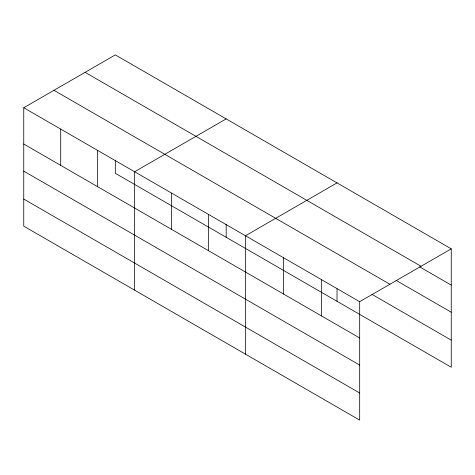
<?xml version="1.0" encoding="UTF-8"?>
<svg xmlns="http://www.w3.org/2000/svg" width="475" height="475" viewBox="0 0 475 475"><rect width="100%" height="100%" fill="white"/><g stroke="black" fill="none" stroke-linecap="round" stroke-linejoin="round"><path stroke-width="0.71" d="M359.682 365.079L359.682 301.702L23.75 107.754L23.75 226.159L359.682 420.108L359.682 365.079L23.75 171.131M23.75 107.754L115.318 54.892L451.25 248.841L451.25 367.246L115.318 173.298L115.318 160.111M226.177 118.893L134.609 171.76L134.609 290.166M337.03 182.899L245.468 235.76L245.468 354.166M359.682 301.702L451.25 248.841M85.102 72.337L421.034 266.285M419.526 266.796L451.25 285.113M396.043 280.345L451.25 312.218M53.966 90.309L389.898 284.258M371.931 294.346L451.25 340.142M23.75 144.032L359.682 337.98M23.75 199.061L359.682 393.009M337.03 288.848L337.03 301.304M321.611 279.722L321.611 316M283.539 257.741L283.539 294.019M226.177 224.111L226.177 237.298M208.513 214.427L208.513 250.699M171.558 193.093L171.558 229.366M97.654 150.427L97.654 186.699M60.705 129.093L60.705 165.365"/></g></svg>
